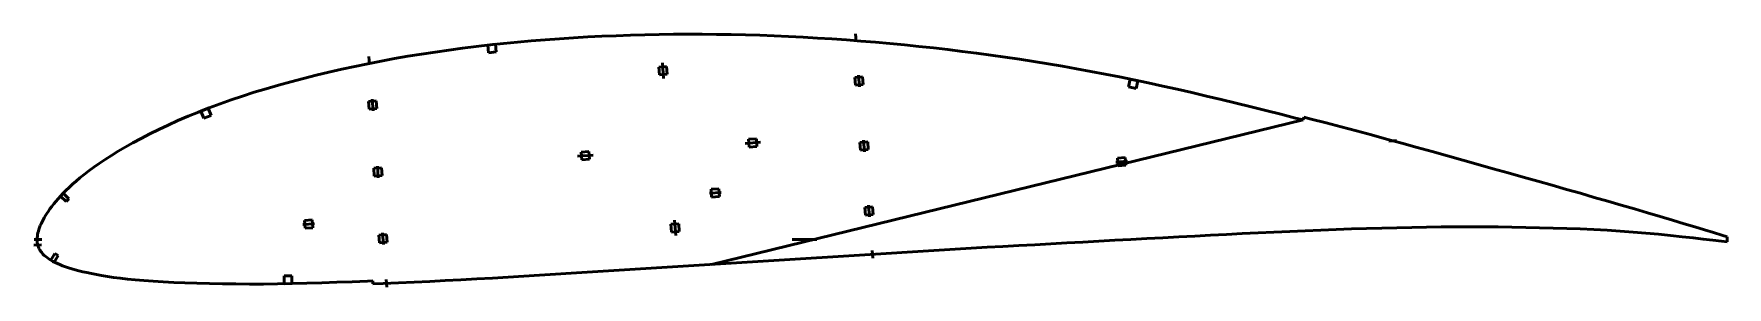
# Model space of a CAD drawing. Header units: metres. Extents: x -326 to 543, y -25 to 106.
import ezdxf

# ---------------------------------------------------------------- set-up
doc = ezdxf.new("R2010")
doc.units = ezdxf.units.M
for name, color, linetype, lineweight in [('FoilLayer', 1, 'Continuous', 50), ('StringerLayer', 1, 'Continuous', 50), ('SubLayer', 1, 'Continuous', 50)]:
    doc.layers.add(name, color=color, linetype=linetype, lineweight=lineweight)

msp = doc.modelspace()

# ---------------------------------------------------------------- linework, layer by layer
at = {"layer": 'FoilLayer'}
for p, q in [((-27.12, 104.64), (-34.45, 104.34)), ((-19.78, 104.9), (-27.12, 104.64)), ((-12.42, 105.1), (-19.78, 104.9)), ((-5.05, 105.25), (-12.42, 105.1)), ((2.32, 105.35), (-5.05, 105.25)), ((9.69, 105.4), (2.32, 105.35)), ((17.07, 105.39), (9.69, 105.4)), ((24.44, 105.33), (17.07, 105.39)), ((31.82, 105.22), (24.44, 105.33)), ((39.21, 105.05), (31.82, 105.22)), ((46.6, 104.84), (39.21, 105.05)), ((54, 104.57), (46.6, 104.84)), ((61.41, 104.24), (54, 104.57)), ((-120.19, 96.25), (-127.15, 95.17)), ((-113.19, 97.26), (-120.19, 96.25)), ((-106.17, 98.22), (-113.19, 97.26)), ((-99.13, 99.11), (-106.17, 98.22)), ((-92.08, 99.93), (-99.13, 99.11)), ((-85.01, 100.69), (-92.08, 99.93)), ((-77.92, 101.38), (-85.01, 100.69)), ((-70.78, 102.01), (-77.92, 101.38)), ((-63.59, 102.58), (-70.78, 102.01)), ((-56.35, 103.09), (-63.59, 102.58)), ((-49.07, 103.56), (-56.35, 103.09)), ((-41.77, 103.97), (-49.07, 103.56)), ((-34.45, 104.34), (-41.77, 103.97)), ((68.82, 103.87), (61.41, 104.24)), ((76.24, 103.45), (68.82, 103.87)), ((83.68, 102.97), (76.24, 103.45)), ((91.12, 102.45), (83.68, 102.97)), ((98.57, 101.88), (91.12, 102.45)), ((106.02, 101.26), (98.57, 101.88)), ((113.47, 100.59), (106.02, 101.26)), ((120.93, 99.88), (113.47, 100.59)), ((128.37, 99.13), (120.93, 99.88)), ((135.79, 98.33), (128.37, 99.13)), ((143.19, 97.49), (135.79, 98.33)), ((150.58, 96.59), (143.19, 97.49)), ((157.95, 95.64), (150.58, 96.59)), ((-168.09, 87.42), (-174.72, 85.91)), ((-161.39, 88.87), (-168.09, 87.42)), ((-154.64, 90.25), (-161.39, 88.87)), ((-147.84, 91.58), (-154.64, 90.25)), ((-140.99, 92.84), (-147.84, 91.58)), ((-134.09, 94.04), (-140.99, 92.84)), ((-127.15, 95.17), (-134.09, 94.04)), ((165.32, 94.65), (157.95, 95.64)), ((172.69, 93.6), (165.32, 94.65)), ((180.04, 92.51), (172.69, 93.6)), ((187.38, 91.37), (180.04, 92.51)), ((194.71, 90.18), (187.38, 91.37)), ((202.03, 88.93), (194.71, 90.18)), ((209.35, 87.64), (202.03, 88.93)), ((216.68, 86.29), (209.35, 87.64)), ((-200.65, 79.21), (-206.9, 77.41)), ((-194.27, 80.97), (-200.65, 79.21)), ((-187.8, 82.68), (-194.27, 80.97)), ((-181.29, 84.33), (-187.8, 82.68)), ((-174.72, 85.91), (-181.29, 84.33)), ((224.02, 84.88), (216.68, 86.29)), ((231.37, 83.43), (224.02, 84.88)), ((238.74, 81.92), (231.37, 83.43)), ((246.12, 80.36), (238.74, 81.92)), ((253.53, 78.75), (246.12, 80.36)), ((260.98, 77.09), (253.53, 78.75)), ((-230.61, 69.65), (-236.22, 67.56)), ((-224.87, 71.68), (-230.61, 69.65)), ((-219.01, 73.65), (-224.87, 71.68)), ((-213.02, 75.56), (-219.01, 73.65)), ((-206.9, 77.41), (-213.02, 75.56)), ((268.48, 75.37), (260.98, 77.09)), ((276.03, 73.6), (268.48, 75.37)), ((283.64, 71.79), (276.03, 73.6)), ((291.26, 69.96), (283.64, 71.79)), ((298.89, 68.11), (291.26, 69.96)), ((-252.23, 60.99), (-257.24, 58.72)), ((-247.04, 63.22), (-252.23, 60.99)), ((-241.71, 65.41), (-247.04, 63.22)), ((-236.22, 67.56), (-241.71, 65.41)), ((325.68, 61.36), (21.74, -12.91)), ((306.53, 66.22), (298.89, 68.11)), ((314.17, 64.3), (306.53, 66.22)), ((321.82, 62.35), (314.17, 64.3)), ((325.68, 61.36), (321.82, 62.35)), ((326.06, 62.81), (325.68, 61.36)), ((329.87, 61.83), (326.06, 62.81)), ((337.57, 59.81), (329.87, 61.83)), ((-266.72, 54.15), (-271.14, 51.87)), ((-262.08, 56.43), (-266.72, 54.15)), ((-257.24, 58.72), (-262.08, 56.43)), ((345.28, 57.78), (337.57, 59.81)), ((353.01, 55.72), (345.28, 57.78)), ((360.76, 53.63), (353.01, 55.72)), ((368.53, 51.51), (360.76, 53.63)), ((-282.95, 45.26), (-286.41, 43.13)), ((-279.26, 47.42), (-282.95, 45.26)), ((-275.32, 49.63), (-279.26, 47.42)), ((-271.14, 51.87), (-275.32, 49.63)), ((376.34, 49.37), (368.53, 51.51)), ((384.16, 47.22), (376.34, 49.37)), ((391.99, 45.06), (384.16, 47.22)), ((399.82, 42.88), (391.99, 45.06)), ((-297.98, 35.2), (-300.36, 33.38)), ((-295.41, 37.08), (-297.98, 35.2)), ((-292.63, 39.04), (-295.41, 37.08)), ((-289.63, 41.05), (-292.63, 39.04)), ((-286.41, 43.13), (-289.63, 41.05)), ((407.66, 40.69), (399.82, 42.88)), ((415.49, 38.5), (407.66, 40.69)), ((423.29, 36.31), (415.49, 38.5)), ((431.04, 34.14), (423.29, 36.31)), ((-308.16, 26.69), (-309.75, 25.16)), ((-306.44, 28.29), (-308.16, 26.69)), ((-304.57, 29.93), (-306.44, 28.29)), ((-302.55, 31.63), (-304.57, 29.93)), ((-300.36, 33.38), (-302.55, 31.63)), ((438.71, 31.98), (431.04, 34.14)), ((446.25, 29.86), (438.71, 31.98)), ((453.65, 27.78), (446.25, 29.86)), ((460.94, 25.7), (453.65, 27.78)), ((-316.06, 18.21), (-317.04, 16.94)), ((-314.99, 19.51), (-316.06, 18.21)), ((-313.83, 20.85), (-314.99, 19.51)), ((-312.58, 22.24), (-313.83, 20.85)), ((-311.22, 23.67), (-312.58, 22.24)), ((-309.75, 25.16), (-311.22, 23.67)), ((468.1, 23.65), (460.94, 25.7)), ((475.15, 21.58), (468.1, 23.65)), ((482.11, 19.54), (475.15, 21.58)), ((488.98, 17.59), (482.11, 19.54)), ((495.8, 15.6), (488.98, 17.59)), ((-322.04, 9.04), (-322.51, 8.05)), ((-321.5, 10.06), (-322.04, 9.04)), ((-320.9, 11.13), (-321.5, 10.06)), ((-320.25, 12.24), (-320.9, 11.13)), ((-319.55, 13.37), (-320.25, 12.24)), ((-318.78, 14.52), (-319.55, 13.37)), ((-317.95, 15.71), (-318.78, 14.52)), ((-317.04, 16.94), (-317.95, 15.71)), ((502.55, 13.6), (495.8, 15.6)), ((509.11, 11.66), (502.55, 13.6)), ((515.38, 9.79), (509.11, 11.66)), ((521.31, 8.04), (515.38, 9.79)), ((-324.52, 0.77), (-324.56, -0.05)), ((-324.44, 1.6), (-324.52, 0.77)), ((-324.31, 2.46), (-324.44, 1.6)), ((-324.14, 3.35), (-324.31, 2.46)), ((-323.93, 4.24), (-324.14, 3.35)), ((-323.65, 5.13), (-323.93, 4.24)), ((-323.32, 6.05), (-323.65, 5.13)), ((-322.93, 7.04), (-323.32, 6.05)), ((-322.51, 8.05), (-322.93, 7.04)), ((237.21, -0.03), (245.42, 0.4)), ((245.42, 0.4), (253.62, 0.85)), ((253.62, 0.85), (261.8, 1.29)), ((261.8, 1.29), (269.97, 1.72)), ((269.97, 1.72), (278.12, 2.13)), ((278.12, 2.13), (286.27, 2.53)), ((286.27, 2.53), (294.43, 2.93)), ((294.43, 2.93), (302.58, 3.32)), ((302.58, 3.32), (310.7, 3.71)), ((310.7, 3.71), (318.75, 4.08)), ((318.75, 4.08), (326.75, 4.43)), ((326.75, 4.43), (334.72, 4.75)), ((334.72, 4.75), (342.65, 5.06)), ((342.65, 5.06), (350.5, 5.35)), ((350.5, 5.35), (358.28, 5.6)), ((358.28, 5.6), (366.01, 5.81)), ((366.01, 5.81), (373.73, 5.97)), ((373.73, 5.97), (381.43, 6.12)), ((381.43, 6.12), (389.05, 6.27)), ((389.05, 6.27), (396.53, 6.4)), ((396.53, 6.4), (403.86, 6.45)), ((403.86, 6.45), (411.18, 6.42)), ((411.18, 6.42), (418.5, 6.38)), ((418.5, 6.38), (425.75, 6.36)), ((425.75, 6.36), (432.89, 6.28)), ((432.89, 6.28), (440.01, 6.12)), ((440.01, 6.12), (447.11, 5.96)), ((447.11, 5.96), (454.13, 5.83)), ((454.13, 5.83), (461.06, 5.66)), ((461.06, 5.66), (467.95, 5.36)), ((467.95, 5.36), (474.9, 5.01)), ((474.9, 5.01), (481.81, 4.65)), ((481.81, 4.65), (488.53, 4.28)), ((488.53, 4.28), (495.13, 3.77)), ((495.13, 3.77), (501.7, 3.19)), ((501.7, 3.19), (508.14, 2.59)), ((508.14, 2.59), (514.37, 2)), ((514.37, 2), (520.3, 1.38)), ((520.3, 1.38), (525.92, 0.76)), ((526.81, 6.41), (521.31, 8.04)), ((525.92, 0.76), (531.18, 0.18)), ((531.87, 4.88), (526.81, 6.41)), ((531.18, 0.18), (536.08, -0.39)), ((536.49, 3.45), (531.87, 4.88)), ((540.77, 2.16), (536.49, 3.45)), ((543.43, 1.3), (540.77, 2.16)), ((543.37, -1.3), (543.43, 1.3)), ((-324.56, -0.05), (-324.55, -0.81)), ((-324.55, -0.81), (-324.5, -1.58)), ((-324.5, -1.58), (-324.38, -2.34)), ((-324.38, -2.34), (-324.19, -3.1)), ((-324.19, -3.1), (-323.92, -3.87)), ((-323.92, -3.87), (-323.6, -4.63)), ((-323.6, -4.63), (-323.2, -5.38)), ((-323.2, -5.38), (-322.74, -6.11)), ((-322.74, -6.11), (-322.2, -6.83)), ((-322.2, -6.83), (-321.59, -7.53)), ((-321.59, -7.53), (-320.9, -8.22)), ((-320.9, -8.22), (-320.14, -8.89)), ((81.3, -9.15), (89.53, -8.62)), ((89.53, -8.62), (97.76, -8.09)), ((97.76, -8.09), (105.97, -7.57)), ((105.97, -7.57), (114.18, -7.05)), ((114.18, -7.05), (122.38, -6.54)), ((122.38, -6.54), (130.59, -6.03)), ((130.59, -6.03), (138.78, -5.54)), ((138.78, -5.54), (146.98, -5.04)), ((146.98, -5.04), (155.16, -4.56)), ((155.16, -4.56), (163.33, -4.09)), ((163.33, -4.09), (171.51, -3.63)), ((171.51, -3.63), (179.7, -3.18)), ((179.7, -3.18), (187.91, -2.73)), ((187.91, -2.73), (196.13, -2.28)), ((196.13, -2.28), (204.35, -1.83)), ((204.35, -1.83), (212.57, -1.37)), ((212.57, -1.37), (220.78, -0.92)), ((220.78, -0.92), (228.99, -0.47)), ((228.99, -0.47), (237.21, -0.03)), ((536.08, -0.39), (540.58, -0.94)), ((540.58, -0.94), (543.37, -1.3)), ((-320.14, -8.89), (-319.31, -9.54)), ((-319.31, -9.54), (-318.42, -10.17)), ((-318.42, -10.17), (-317.46, -10.77)), ((-317.46, -10.77), (-316.43, -11.36)), ((-316.43, -11.36), (-315.31, -11.92)), ((-315.31, -11.92), (-314.12, -12.47)), ((-314.12, -12.47), (-312.84, -13)), ((-312.84, -13), (-311.47, -13.53)), ((-311.47, -13.53), (-310.01, -14.05)), ((-310.01, -14.05), (-308.46, -14.57)), ((-308.46, -14.57), (-306.81, -15.09)), ((-306.81, -15.09), (-305.05, -15.6)), ((-305.05, -15.6), (-303.17, -16.11)), ((-303.17, -16.11), (-301.16, -16.61)), ((-301.16, -16.61), (-298.99, -17.1)), ((-298.99, -17.1), (-296.66, -17.58)), ((-50.23, -17.42), (-42.06, -16.92)), ((-42.06, -16.92), (-33.88, -16.41)), ((-33.88, -16.41), (-25.67, -15.89)), ((-25.67, -15.89), (-17.45, -15.37)), ((-17.45, -15.37), (-9.22, -14.84)), ((-9.22, -14.84), (-0.99, -14.33)), ((-0.99, -14.33), (7.24, -13.81)), ((7.24, -13.81), (15.47, -13.3)), ((15.47, -13.3), (23.7, -12.79)), ((23.7, -12.79), (31.92, -12.27)), ((31.92, -12.27), (40.15, -11.74)), ((40.15, -11.74), (48.38, -11.22)), ((48.38, -11.22), (56.61, -10.7)), ((56.61, -10.7), (64.84, -10.18)), ((64.84, -10.18), (73.07, -9.67)), ((73.07, -9.67), (81.3, -9.15)), ((-296.66, -17.58), (-294.14, -18.07)), ((-294.14, -18.07), (-291.42, -18.55)), ((-291.42, -18.55), (-288.49, -19.04)), ((-288.49, -19.04), (-285.32, -19.51)), ((-285.32, -19.51), (-281.89, -19.96)), ((-281.89, -19.96), (-278.17, -20.38)), ((-278.17, -20.38), (-274.12, -20.78)), ((-274.12, -20.78), (-269.72, -21.15)), ((-269.72, -21.15), (-264.96, -21.51)), ((-264.96, -21.51), (-259.86, -21.84)), ((-259.86, -21.84), (-254.41, -22.13)), ((-254.41, -22.13), (-248.61, -22.38)), ((-248.61, -22.38), (-242.47, -22.57)), ((-242.47, -22.57), (-236.03, -22.72)), ((-236.03, -22.72), (-229.33, -22.84)), ((-229.33, -22.84), (-222.44, -22.93)), ((-222.44, -22.93), (-215.42, -22.96)), ((-215.42, -22.96), (-208.29, -22.94)), ((-208.29, -22.94), (-201.03, -22.84)), ((-201.03, -22.84), (-193.61, -22.7)), ((-193.61, -22.7), (-186.06, -22.51)), ((-186.06, -22.51), (-178.41, -22.29)), ((-178.41, -22.29), (-170.66, -22.03)), ((-170.66, -22.03), (-162.81, -21.74)), ((-162.81, -21.74), (-154.88, -21.44)), ((-154.88, -21.44), (-152.22, -21.34)), ((-152.22, -21.34), (-152.16, -22.83)), ((-152.16, -22.83), (-146.86, -22.63)), ((-146.86, -22.63), (-138.89, -22.3)), ((-138.89, -22.3), (-130.92, -21.95)), ((-130.92, -21.95), (-122.94, -21.57)), ((-122.94, -21.57), (-114.92, -21.16)), ((-114.92, -21.16), (-106.87, -20.74)), ((-106.87, -20.74), (-98.8, -20.32)), ((-98.8, -20.32), (-90.74, -19.88)), ((-90.74, -19.88), (-82.69, -19.42)), ((-82.69, -19.42), (-74.63, -18.94)), ((-74.63, -18.94), (-66.53, -18.44)), ((-66.53, -18.44), (-58.39, -17.92)), ((-58.39, -17.92), (-50.23, -17.42))]:
    msp.add_line(p, q, dxfattribs=at)
at = {"layer": 'StringerLayer'}
for p, q in [((-89.15, 100.25), (-93.12, 99.82)), ((-93.12, 99.82), (-92.7, 95.84)), ((-92.7, 95.84), (-88.72, 96.27)), ((-88.72, 96.27), (-89.15, 100.25)), ((236.84, 82.32), (236.02, 78.41)), ((236.02, 78.41), (239.93, 77.58)), ((240.76, 81.49), (236.84, 82.32)), ((239.93, 77.58), (240.76, 81.49)), ((-236.7, 67.37), (-240.43, 65.91)), ((-240.43, 65.91), (-238.97, 62.19)), ((-238.97, 62.19), (-235.24, 63.65)), ((-235.24, 63.65), (-236.7, 67.37)), ((-311.24, 23.65), (-312.62, 22.2)), ((-312.62, 22.2), (-309.71, 19.45)), ((-308.34, 20.9), (-311.24, 23.65)), ((-309.71, 19.45), (-308.34, 20.9)), ((-315.54, -7.27), (-317.5, -10.75)), ((-315.76, -11.73), (-313.79, -8.25)), ((-313.79, -8.25), (-315.54, -7.27)), ((-317.5, -10.75), (-315.76, -11.73)), ((-193.75, -18.7), (-197.75, -18.78)), ((-197.75, -18.78), (-197.67, -22.78)), ((-197.67, -22.78), (-193.67, -22.7)), ((-193.67, -22.7), (-193.75, -18.7))]:
    msp.add_line(p, q, dxfattribs=at)
at = {"layer": 'SubLayer'}
for p, q in [((95.73, 105.58), (96.04, 101.59)), ((-154.11, 93.91), (-153.8, 89.92)), ((-1.27, 88.81), (-5.25, 88.5)), ((-5.25, 88.5), (-4.95, 84.51)), ((-3.41, 90.65), (-2.8, 82.67)), ((-0.96, 84.82), (-1.27, 88.81)), ((-4.95, 84.51), (-0.96, 84.82)), ((99.44, 83.48), (95.45, 83.18)), ((95.45, 83.18), (95.76, 79.19)), ((95.76, 79.19), (99.75, 79.5)), ((97.37, 84.33), (97.83, 78.35)), ((99.75, 79.5), (99.44, 83.48)), ((-150.35, 71.17), (-154.34, 70.86)), ((-154.34, 70.86), (-154.03, 66.87)), ((-152.42, 72.01), (-151.96, 66.03)), ((-150.05, 67.18), (-150.35, 71.17)), ((-154.03, 66.87), (-150.05, 67.18)), ((-41.16, 45.12), (-45.14, 44.81)), ((-45.14, 44.81), (-44.84, 40.82)), ((-40.85, 41.13), (-41.16, 45.12)), ((39.01, 49.28), (46.98, 49.89)), ((44.84, 51.73), (40.85, 51.43)), ((40.85, 51.43), (41.16, 47.44)), ((41.16, 47.44), (45.14, 47.74)), ((45.14, 47.74), (44.84, 51.73)), ((102.01, 50.11), (98.02, 49.8)), ((98.02, 49.8), (98.33, 45.81)), ((98.33, 45.81), (102.31, 46.12)), ((99.94, 50.95), (100.4, 44.97)), ((102.31, 46.12), (102.01, 50.11)), ((369.66, 50.5), (373.65, 50.81)), ((-147.71, 36.83), (-151.7, 36.52)), ((-151.7, 36.52), (-151.39, 32.53)), ((-149.78, 37.67), (-149.32, 31.69)), ((-147.4, 32.84), (-147.71, 36.83)), ((-46.98, 42.66), (-39.01, 43.27)), ((-44.84, 40.82), (-40.85, 41.13)), ((229.48, 39.72), (235.47, 40.18)), ((234.31, 42.1), (230.33, 41.79)), ((230.33, 41.79), (230.63, 37.8)), ((230.63, 37.8), (234.62, 38.11)), ((234.62, 38.11), (234.31, 42.1)), ((-151.39, 32.53), (-147.4, 32.84)), ((20.72, 23.65), (26.7, 24.11)), ((25.55, 26.03), (21.56, 25.72)), ((21.56, 25.72), (21.87, 21.74)), ((21.87, 21.74), (25.85, 22.04)), ((25.85, 22.04), (25.55, 26.03)), ((102.5, 17.58), (102.96, 11.59)), ((466.95, 23.46), (467.25, 24.41)), ((-183.22, 9.97), (-187.21, 9.66)), ((-187.21, 9.66), (-186.9, 5.67)), ((-182.91, 5.98), (-183.22, 9.97)), ((3.41, 1.91), (2.8, 9.88)), ((104.57, 16.73), (100.59, 16.43)), ((100.59, 16.43), (100.89, 12.44)), ((100.89, 12.44), (104.88, 12.75)), ((104.88, 12.75), (104.57, 16.73)), ((505.35, 12.25), (505.67, 13.2)), ((-326.06, 0), (-322.06, 0)), ((-188.05, 7.59), (-182.07, 8.05)), ((-186.9, 5.67), (-182.91, 5.98)), ((-145.07, 2.49), (-149.06, 2.18)), ((-149.06, 2.18), (-148.75, -1.81)), ((-147.14, 3.33), (-146.68, -2.65)), ((-144.76, -1.5), (-145.07, 2.49)), ((4.95, 8.04), (0.96, 7.74)), ((0.96, 7.74), (1.27, 3.75)), ((1.27, 3.75), (5.25, 4.05)), ((5.25, 4.05), (4.95, 8.04)), ((63.21, 0), (75.91, 0)), ((463.59, 5.05), (463.66, 6.05)), ((503.51, 2.52), (503.58, 3.52)), ((523.43, 0.53), (523.49, 1.53)), ((524.53, 6.56), (524.89, 7.5)), ((-326.23, -3.04), (-322.24, -2.74)), ((-148.75, -1.81), (-144.76, -1.5)), ((104.29, -5.67), (104.6, -9.66)), ((-145.3, -20.56), (-144.99, -24.55))]:
    msp.add_line(p, q, dxfattribs=at)

doc.saveas('drawing.dxf')
